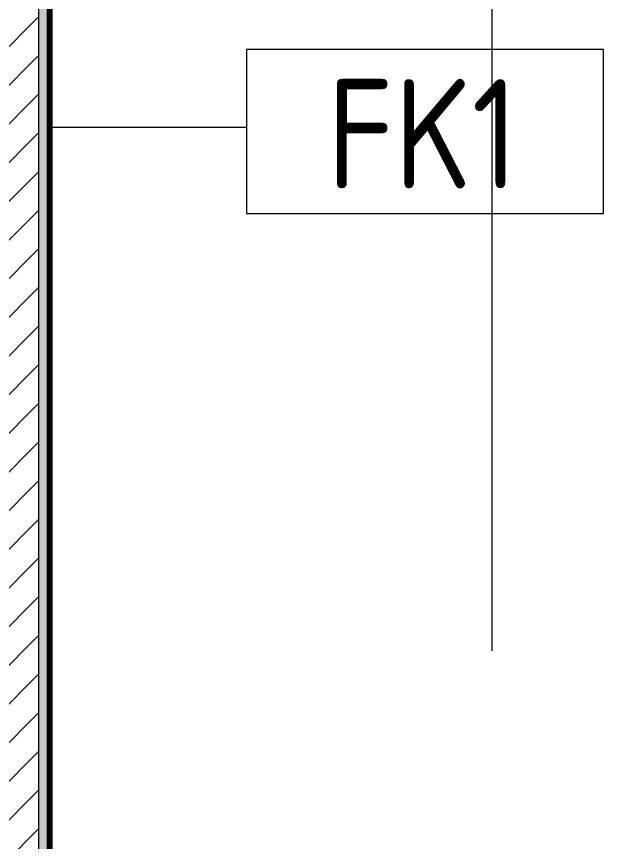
# Model space of a CAD drawing. Header units: millimetres. Extents: x 81711 to 274967, y -8553 to 29000.
# Drawn here: x 91990 to 93063, y 1356 to 2865 of the extents above; entities that cross this region are included whole.
import ezdxf

# ---------------------------------------------------------------- set-up
doc = ezdxf.new("R2010")
doc.units = ezdxf.units.MM
doc.linetypes.add('Осевая', pattern=[3175, 635, -476.25, 1587.5, -476.25])
for name, color, linetype, lineweight in [('A-WALL', 7, 'Continuous', 9), ('A-WALL-IDEN', 7, 'Continuous', 9), ('I-WALL', 7, 'Continuous', 9), ('Оси-2', 7, 'Осевая', 9)]:
    doc.layers.add(name, color=color, linetype=linetype, lineweight=lineweight)
doc.layers.add('I-WALL-5', color=7, linetype='Continuous', lineweight=9, true_color=0xc0c0c0)
doc.layers.add('I-WALL-8', color=7, linetype='Continuous', lineweight=80, true_color=0xff80c0)
doc.styles.add('GOST Common', font='GOST_Common.ttf', dxfattribs={"width": 0.9, "height": 200})

# ---------------------------------------------------------------- blocks, each defined once
blk = doc.blocks.new('М_стена_0001 - Типоразмер_без рамки-25382661-План отделки стен 1 этажа в осях 23_1-33')
at = {"layer": 'A-WALL-IDEN'}
for p, q in [((3.258, 1.523), (-3.273, 1.523)), ((-3.273, 1.523), (-3.273, -1.477)), ((3.258, -1.477), (3.258, 1.523)), ((-3.273, -1.477), (3.258, -1.477))]:
    blk.add_line(p, q, dxfattribs=at)

msp = doc.modelspace()

# ---------------------------------------------------------------- hatches: boundary and pattern name
at = {"layer": 'I-WALL'}
h = msp.add_hatch(dxfattribs=at)
h.set_pattern_fill('FP_3', color=256, style=0, pattern_type=2)
h.set_pattern_definition([(45, (0, 0), (-35.35534, 35.35534), [])])
h.paths.add_polyline_path([(92030, 100), (92029, 3755), (91950, 3755), (91950, 100)])
h.paths.add_polyline_path([(92030, 5155), (92030, 10400), (91950, 10400), (91950, 5155), (92029, 5155)])
h = msp.add_hatch(dxfattribs=at)
h.set_pattern_fill('FP_64', color=256, style=0, pattern_type=2)
h.set_pattern_definition([(0, (0, 0), (121.92, 30.48), [10.058, -81.382, 10.058, -81.382, -487.68]), (0, (0, 0), (121.92, 30.48), [-182.88, 10.058, -172.822, 10.058, -81.382, -213.36]), (0, (0, 0), (121.92, 30.48), [-457.2, 10.058, -50.902, 10.058, -142.342]), (120, (45.72, 15.24), (-87.356454, 90.345817), [10.058, -81.382, 10.058, -81.382, -487.68]), (120, (45.72, 15.24), (-87.356454, 90.345817), [-182.88, 10.058, -172.822, 10.058, -81.382, -213.36]), (120, (45.72, 15.24), (-87.356454, 90.345817), [-457.2, 10.058, -50.902, 10.058, -142.342]), (240, (60.96, 76.2), (-34.563546, -120.825817), [10.058, -81.382, 10.058, -81.382, -487.68]), (240, (60.96, 76.2), (-34.563546, -120.825817), [-182.88, 10.058, -172.822, 10.058, -81.382, -213.36]), (240, (60.96, 76.2), (-34.563546, -120.825817), [-457.2, 10.058, -50.902, 10.058, -142.342])])
h.paths.add_polyline_path([(92050, 525), (92050, 3730), (92038, 3730), (92038, 3700), (92030, 3700), (92030, 525)])
h.paths.add_polyline_path([(92050, 5180), (92050, 6620), (92030, 6620), (92030.4, 5210), (92038, 5210), (92038, 5180)])

# ---------------------------------------------------------------- linework, layer by layer
at = {"layer": 'A-WALL'}
msp.add_line((92050, 525), (92050, 3730), dxfattribs=at)
at = {"layer": 'A-WALL-IDEN'}
msp.add_line((92050.5, 2662.6), (92410.4, 2662.6), dxfattribs=at)
at = {"layer": 'I-WALL-5'}
msp.add_line((92030, 3700), (92030, 100), dxfattribs=at)
at = {"layer": 'I-WALL-8'}
msp.add_line((92051, 521), (92051, 3755), dxfattribs=at)
at = {"layer": 'Оси-2'}
msp.add_line((92860, 593.7), (92860, 19415.1), dxfattribs=at)

# ---------------------------------------------------------------- block references
at = {"layer": 'A-WALL-IDEN', "xscale": 99.99999999999993, "yscale": 99.99999999999993, "zscale": 99.99999999999993}
msp.add_blockref('М_стена_0001 - Типоразмер_без рамки-25382661-План отделки стен 1 этажа в осях 23_1-33', (92737.7, 2652.1), dxfattribs=at)

# ---------------------------------------------------------------- texts
at = {"layer": 'A-WALL-IDEN', "insert": (92557.5, 2750.1), "char_height": 200, "width": 447.342, "attachment_point": 1, "style": 'GOST Common'}
msp.add_mtext('FK1', dxfattribs=at)

doc.saveas('drawing.dxf')
